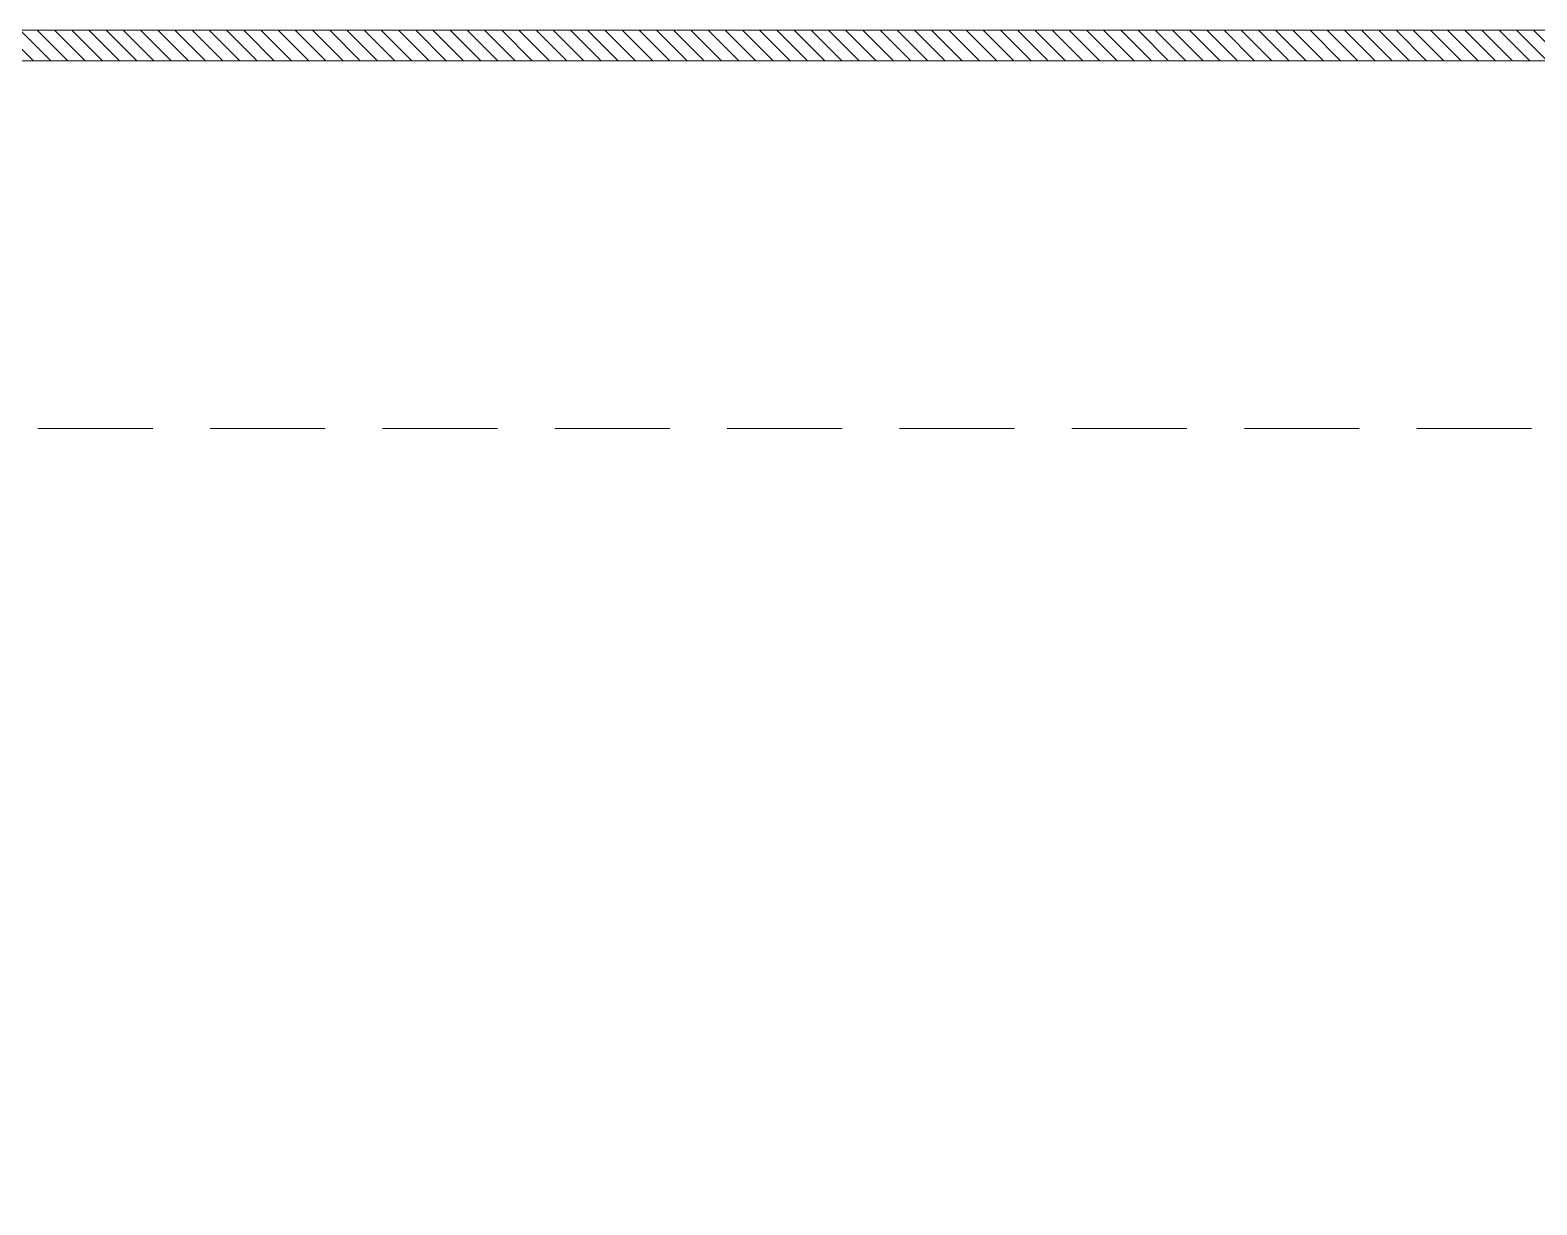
# Model space of a CAD drawing. Header units: millimetres. Extents: x -162958 to 167200, y -450 to 146301.
# Drawn here: x 78350 to 88184, y 119833 to 127500 of the extents above; entities that cross this region are included whole.
import ezdxf

# ---------------------------------------------------------------- set-up
doc = ezdxf.new("R2010")
doc.units = ezdxf.units.MM
doc.linetypes.add('Xr_MB nha xuong CM2$0$HIDDENX2', pattern=[0.75, 0.5, -0.25])
for name, color, linetype, lineweight in [('Xr_MB nha xuong CM2$0$A-Solid-Wall H', 9, 'Continuous', 18), ('Xr_MB nha xuong CM2$0$A-Solid-WallC', 2, 'Continuous', 5), ('Xr_MB nha xuong CM2$0$CJSC.11-Khuat', 152, 'Xr_MB nha xuong CM2$0$HIDDENX2', 5)]:
    doc.layers.add(name, color=color, linetype=linetype, lineweight=lineweight)

msp = doc.modelspace()

# ---------------------------------------------------------------- hatches: boundary and pattern name
at = {"layer": 'Xr_MB nha xuong CM2$0$A-Solid-Wall H'}
h = msp.add_hatch(dxfattribs=at)
h.set_pattern_fill('ANSI31', color=256, scale=25, angle=-90)
h.set_pattern_definition([(315, (-3115452.88, -2258083.664), (56.1266008, 56.1266008), [])])
h.paths.add_polyline_path([(67049.8, 127500), (98799.8, 127500), (98799.8, 127300), (67049.8, 127300)])

# ---------------------------------------------------------------- linework, layer by layer
at = {"layer": 'Xr_MB nha xuong CM2$0$A-Solid-WallC', "linetype": 'ByBlock', "lineweight": 0, "ltscale": 0.1}
msp.add_lwpolyline([(67049.8, 127500), (98799.8, 127500), (98799.8, 127300), (67049.8, 127300)], close=True, dxfattribs=at)
at = {"layer": 'Xr_MB nha xuong CM2$0$CJSC.11-Khuat', "ltscale": 1500}
msp.add_lwpolyline([(117849.8, 127300), (117849.8, 23000), (114949.8, 23000), (114949.8, 26000), (115149.8, 26000), (115149.8, 65100), (106049.8, 65100), (106049.8, 73799.9), (115149.8, 73799.9), (115149.8, 124900), (62849.8, 124900), (62849.8, 23000), (48149.8, 23000), (48149.8, 124900), (30249.8, 124900), (30249.8, 127300)], dxfattribs=at)

doc.saveas('drawing.dxf')
